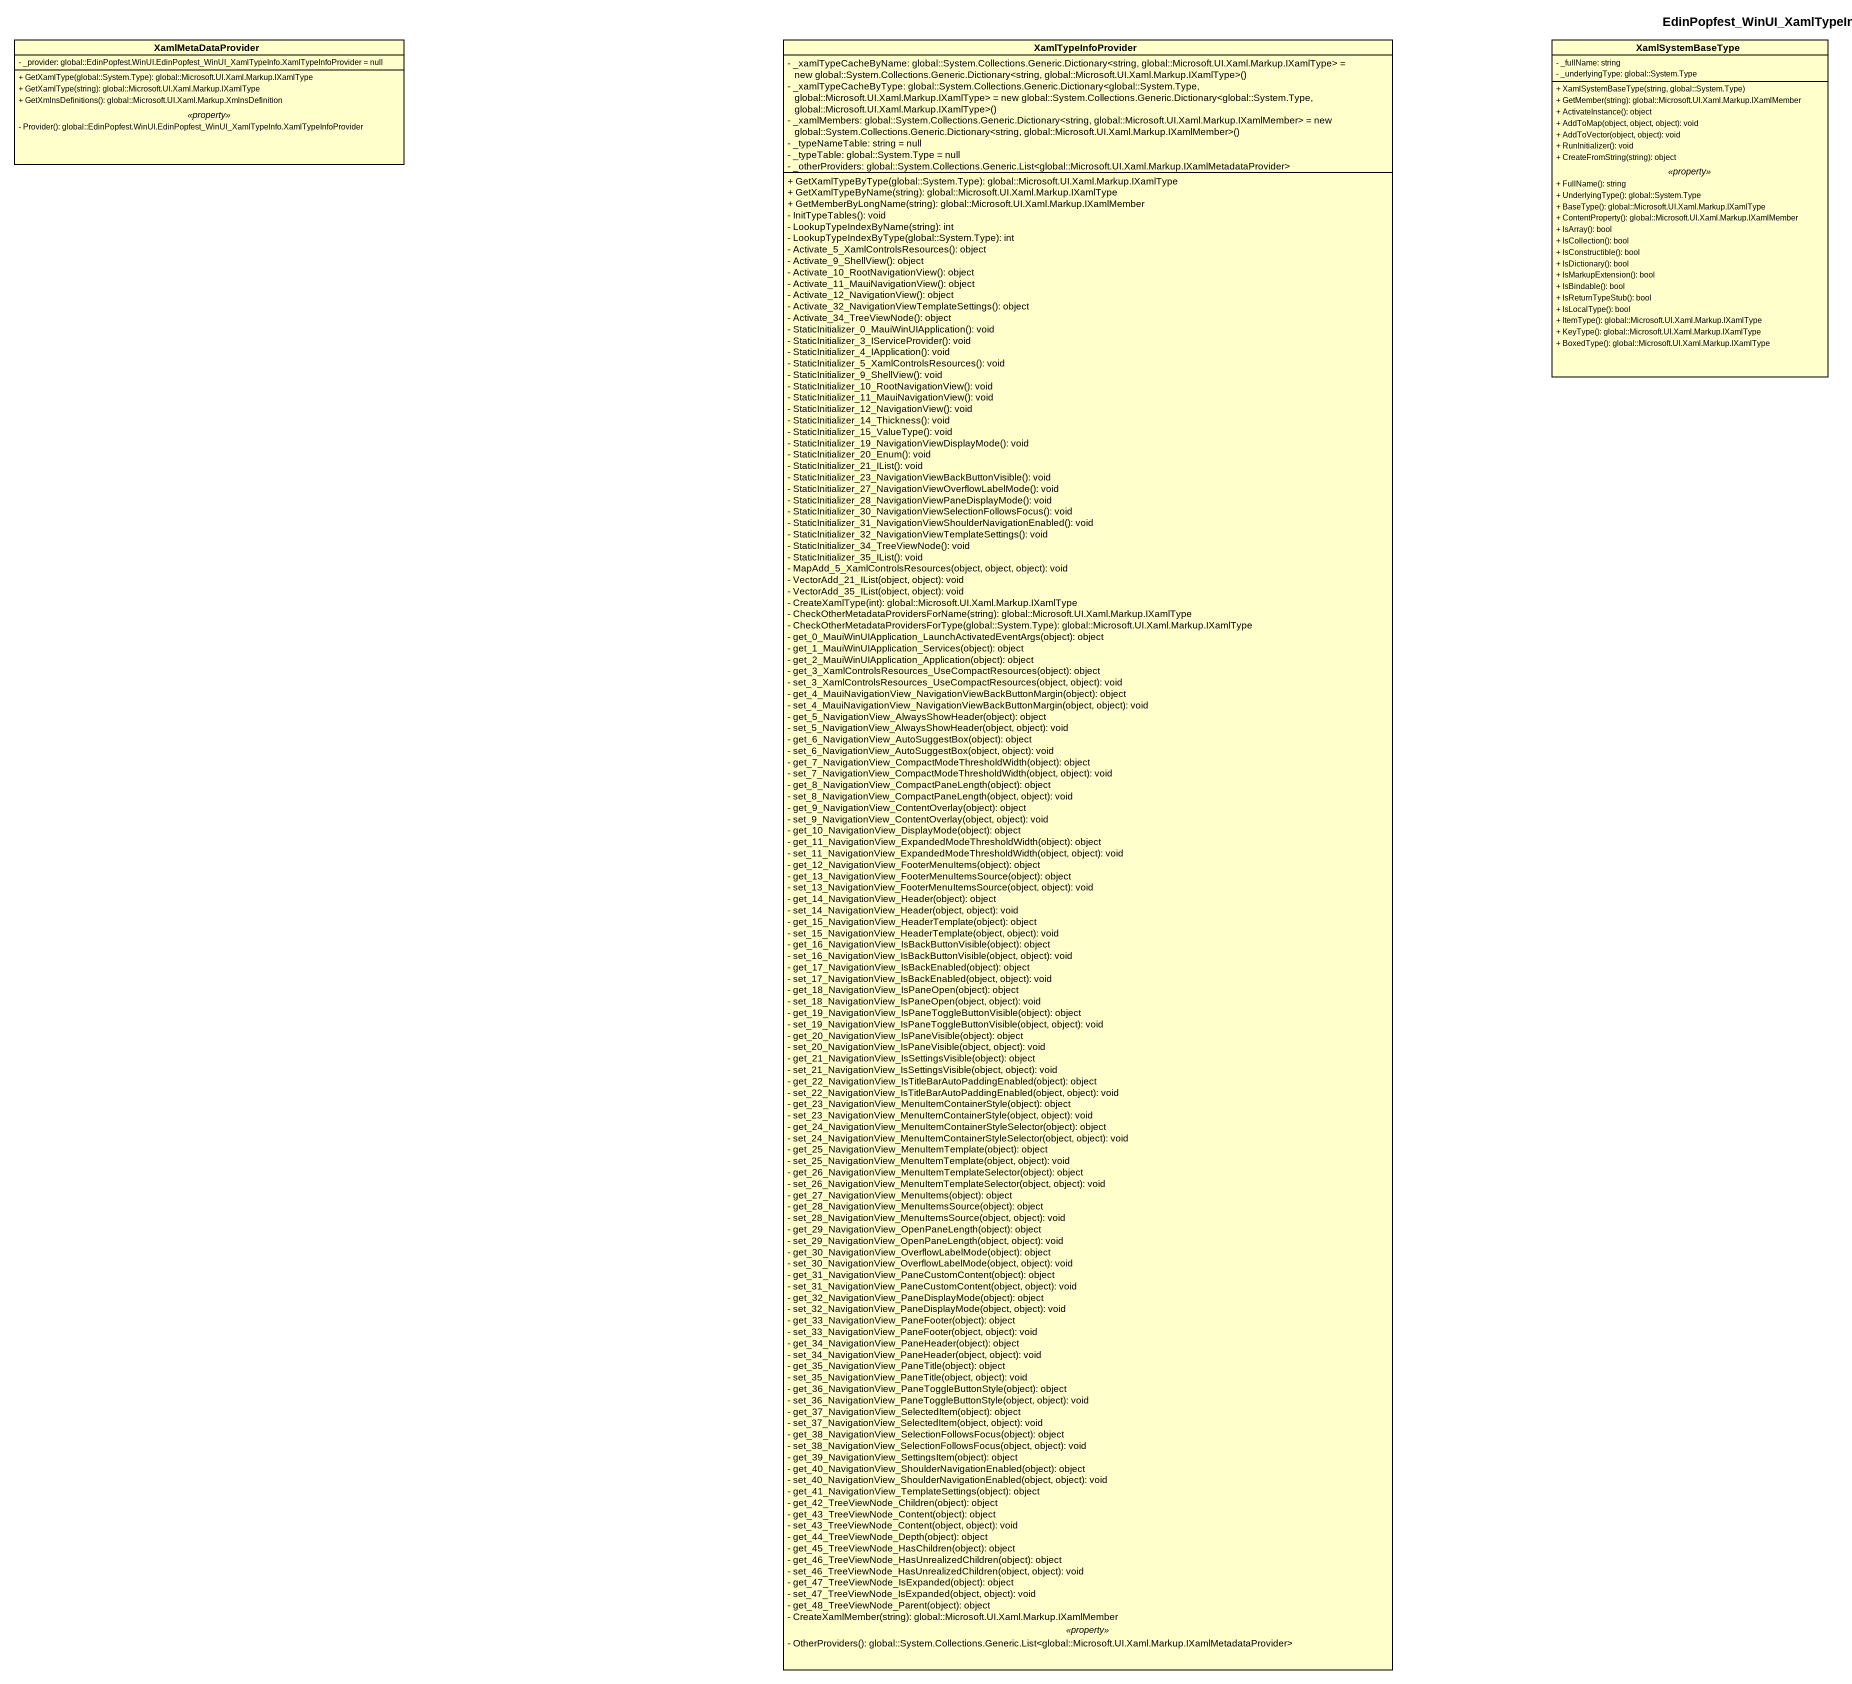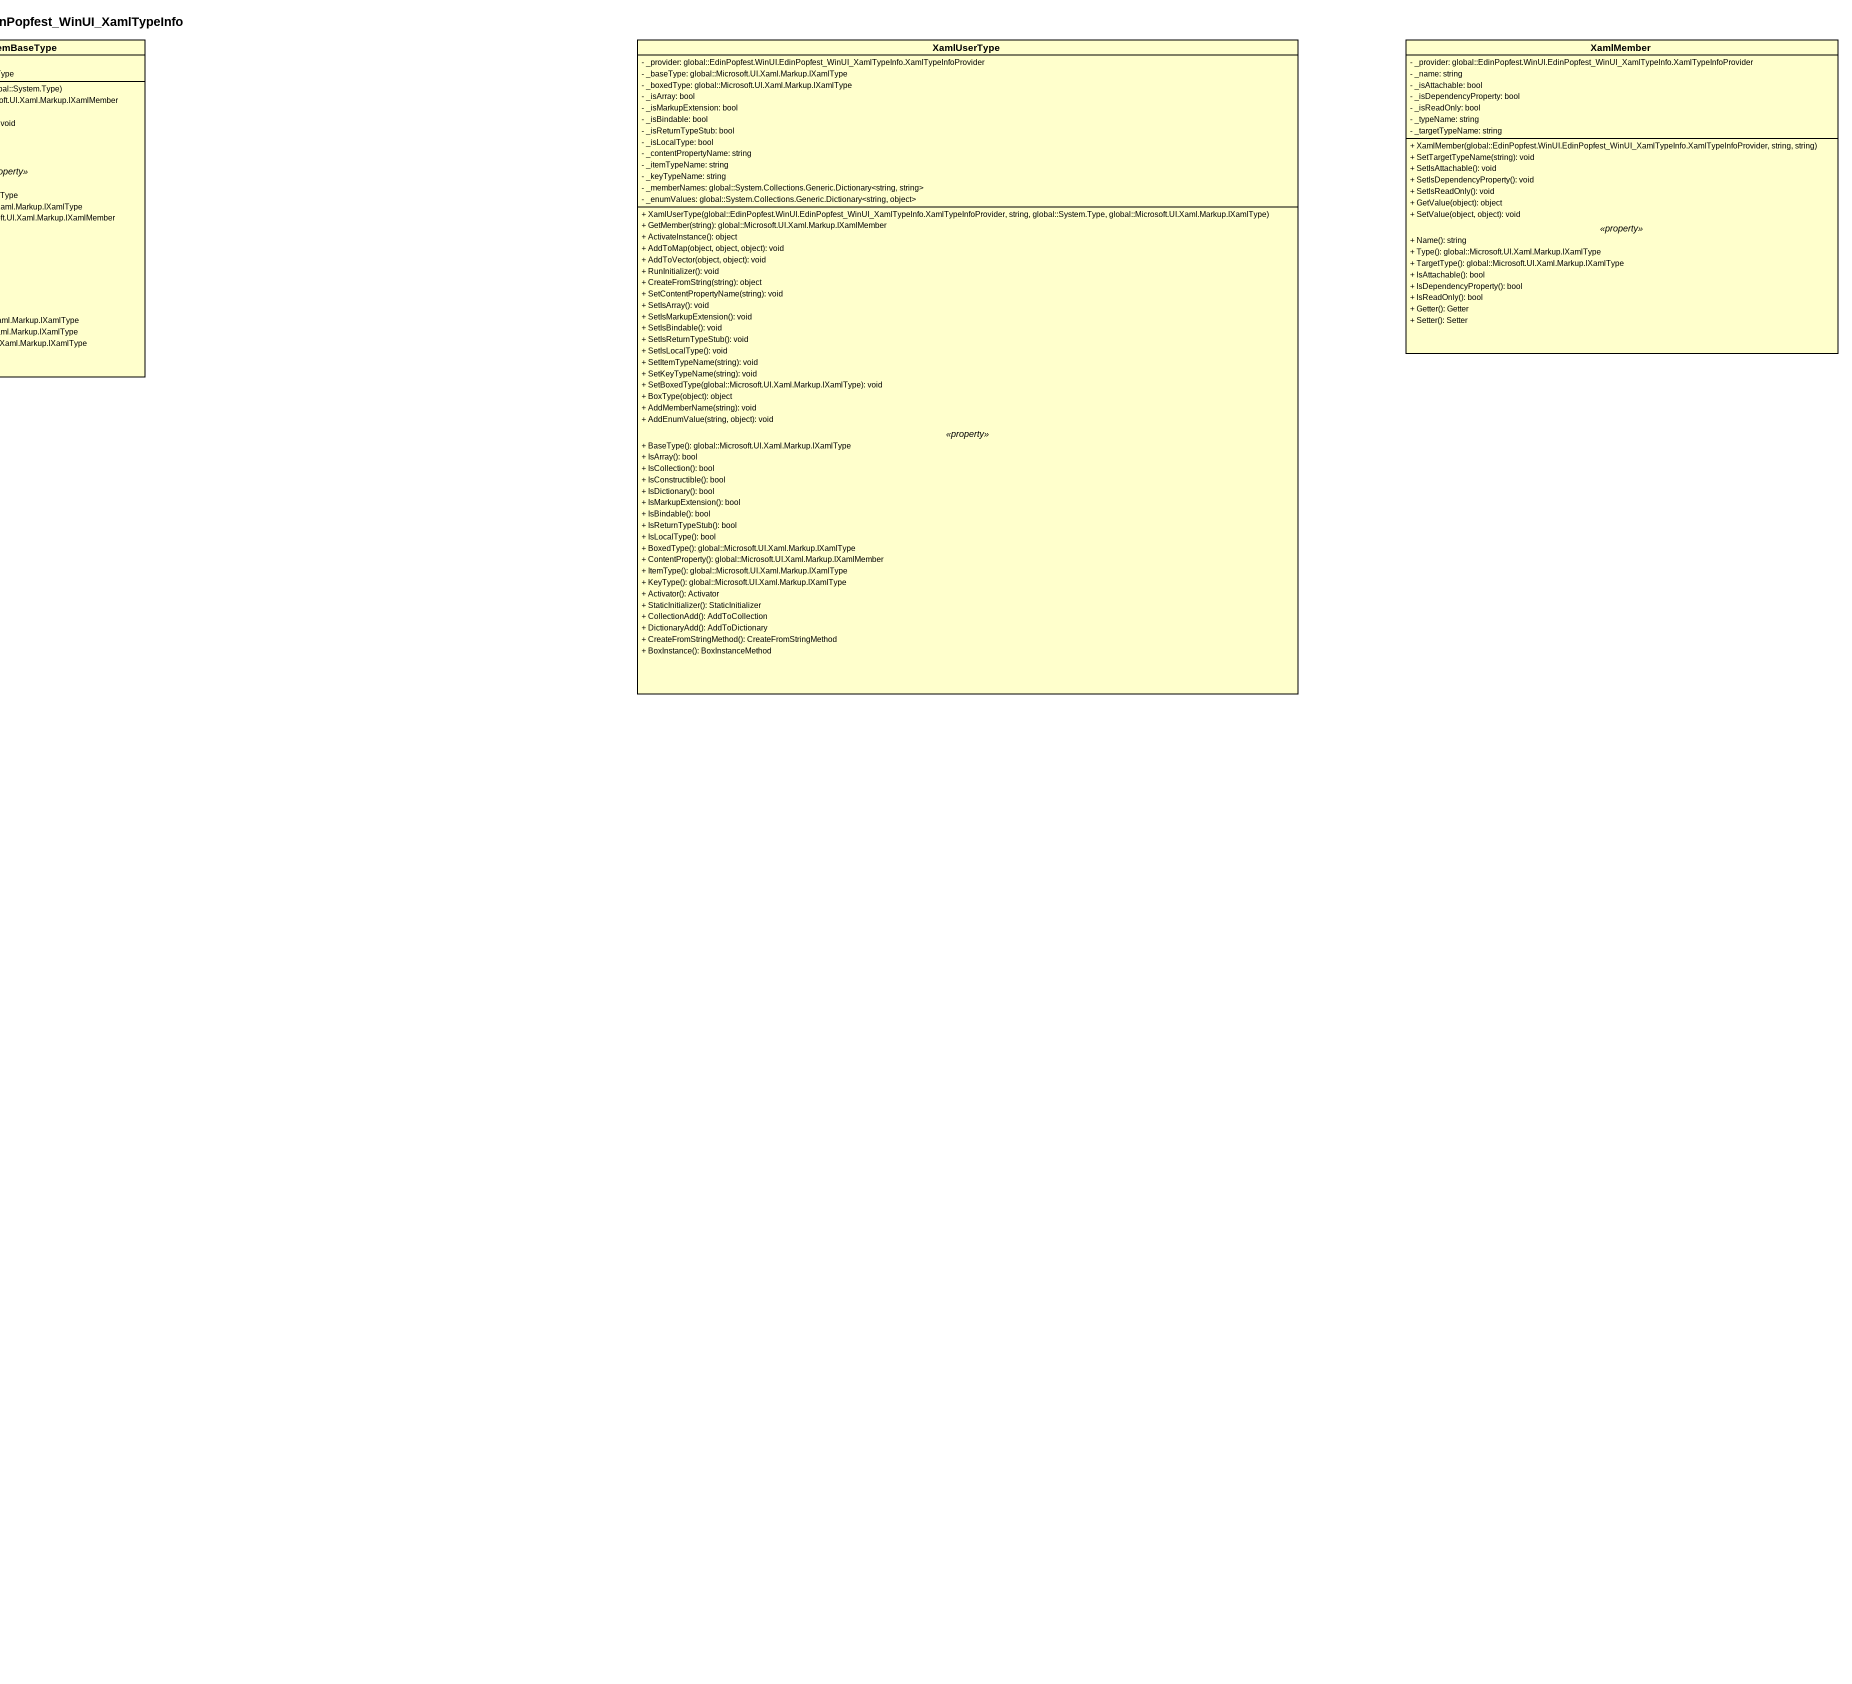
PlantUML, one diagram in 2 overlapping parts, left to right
@startuml
title EdinPopfest_WinUI_XamlTypeInfo
hide circle
hide empty members
skinparam classAttributeIconSize 0
class XamlMetaDataProvider {
  - _provider: global::EdinPopfest.WinUI.EdinPopfest_WinUI_XamlTypeInfo.XamlTypeInfoProvider = null
  --
  + GetXamlType(global::System.Type): global::Microsoft.UI.Xaml.Markup.IXamlType
  + GetXamlType(string): global::Microsoft.UI.Xaml.Markup.IXamlType
  + GetXmlnsDefinitions(): global::Microsoft.UI.Xaml.Markup.XmlnsDefinition
  .. <<property>> ..
  - Provider(): global::EdinPopfest.WinUI.EdinPopfest_WinUI_XamlTypeInfo.XamlTypeInfoProvider
}
class XamlTypeInfoProvider {
  {field} - _xamlTypeCacheByName: global::System.Collections.Generic.Dictionary<string, global::Microsoft.UI.Xaml.Markup.IXamlType> = new global::System.Collections.Generic.Dictionary<string, global::Microsoft.UI.Xaml.Markup.IXamlType>()
  {field} - _xamlTypeCacheByType: global::System.Collections.Generic.Dictionary<global::System.Type, global::Microsoft.UI.Xaml.Markup.IXamlType> = new global::System.Collections.Generic.Dictionary<global::System.Type, global::Microsoft.UI.Xaml.Markup.IXamlType>()
  {field} - _xamlMembers: global::System.Collections.Generic.Dictionary<string, global::Microsoft.UI.Xaml.Markup.IXamlMember> = new global::System.Collections.Generic.Dictionary<string, global::Microsoft.UI.Xaml.Markup.IXamlMember>()
  - _typeNameTable: string = null
  - _typeTable: global::System.Type = null
  - _otherProviders: global::System.Collections.Generic.List<global::Microsoft.UI.Xaml.Markup.IXamlMetadataProvider>
  --
  + GetXamlTypeByType(global::System.Type): global::Microsoft.UI.Xaml.Markup.IXamlType
  + GetXamlTypeByName(string): global::Microsoft.UI.Xaml.Markup.IXamlType
  + GetMemberByLongName(string): global::Microsoft.UI.Xaml.Markup.IXamlMember
  - InitTypeTables(): void
  - LookupTypeIndexByName(string): int
  - LookupTypeIndexByType(global::System.Type): int
  - Activate_5_XamlControlsResources(): object
  - Activate_9_ShellView(): object
  - Activate_10_RootNavigationView(): object
  - Activate_11_MauiNavigationView(): object
  - Activate_12_NavigationView(): object
  - Activate_32_NavigationViewTemplateSettings(): object
  - Activate_34_TreeViewNode(): object
  - StaticInitializer_0_MauiWinUIApplication(): void
  - StaticInitializer_3_IServiceProvider(): void
  - StaticInitializer_4_IApplication(): void
  - StaticInitializer_5_XamlControlsResources(): void
  - StaticInitializer_9_ShellView(): void
  - StaticInitializer_10_RootNavigationView(): void
  - StaticInitializer_11_MauiNavigationView(): void
  - StaticInitializer_12_NavigationView(): void
  - StaticInitializer_14_Thickness(): void
  - StaticInitializer_15_ValueType(): void
  - StaticInitializer_19_NavigationViewDisplayMode(): void
  - StaticInitializer_20_Enum(): void
  - StaticInitializer_21_IList(): void
  - StaticInitializer_23_NavigationViewBackButtonVisible(): void
  - StaticInitializer_27_NavigationViewOverflowLabelMode(): void
  - StaticInitializer_28_NavigationViewPaneDisplayMode(): void
  - StaticInitializer_30_NavigationViewSelectionFollowsFocus(): void
  - StaticInitializer_31_NavigationViewShoulderNavigationEnabled(): void
  - StaticInitializer_32_NavigationViewTemplateSettings(): void
  - StaticInitializer_34_TreeViewNode(): void
  - StaticInitializer_35_IList(): void
  - MapAdd_5_XamlControlsResources(object, object, object): void
  - VectorAdd_21_IList(object, object): void
  - VectorAdd_35_IList(object, object): void
  - CreateXamlType(int): global::Microsoft.UI.Xaml.Markup.IXamlType
  - CheckOtherMetadataProvidersForName(string): global::Microsoft.UI.Xaml.Markup.IXamlType
  - CheckOtherMetadataProvidersForType(global::System.Type): global::Microsoft.UI.Xaml.Markup.IXamlType
  - get_0_MauiWinUIApplication_LaunchActivatedEventArgs(object): object
  - get_1_MauiWinUIApplication_Services(object): object
  - get_2_MauiWinUIApplication_Application(object): object
  - get_3_XamlControlsResources_UseCompactResources(object): object
  - set_3_XamlControlsResources_UseCompactResources(object, object): void
  - get_4_MauiNavigationView_NavigationViewBackButtonMargin(object): object
  - set_4_MauiNavigationView_NavigationViewBackButtonMargin(object, object): void
  - get_5_NavigationView_AlwaysShowHeader(object): object
  - set_5_NavigationView_AlwaysShowHeader(object, object): void
  - get_6_NavigationView_AutoSuggestBox(object): object
  - set_6_NavigationView_AutoSuggestBox(object, object): void
  - get_7_NavigationView_CompactModeThresholdWidth(object): object
  - set_7_NavigationView_CompactModeThresholdWidth(object, object): void
  - get_8_NavigationView_CompactPaneLength(object): object
  - set_8_NavigationView_CompactPaneLength(object, object): void
  - get_9_NavigationView_ContentOverlay(object): object
  - set_9_NavigationView_ContentOverlay(object, object): void
  - get_10_NavigationView_DisplayMode(object): object
  - get_11_NavigationView_ExpandedModeThresholdWidth(object): object
  - set_11_NavigationView_ExpandedModeThresholdWidth(object, object): void
  - get_12_NavigationView_FooterMenuItems(object): object
  - get_13_NavigationView_FooterMenuItemsSource(object): object
  - set_13_NavigationView_FooterMenuItemsSource(object, object): void
  - get_14_NavigationView_Header(object): object
  - set_14_NavigationView_Header(object, object): void
  - get_15_NavigationView_HeaderTemplate(object): object
  - set_15_NavigationView_HeaderTemplate(object, object): void
  - get_16_NavigationView_IsBackButtonVisible(object): object
  - set_16_NavigationView_IsBackButtonVisible(object, object): void
  - get_17_NavigationView_IsBackEnabled(object): object
  - set_17_NavigationView_IsBackEnabled(object, object): void
  - get_18_NavigationView_IsPaneOpen(object): object
  - set_18_NavigationView_IsPaneOpen(object, object): void
  - get_19_NavigationView_IsPaneToggleButtonVisible(object): object
  - set_19_NavigationView_IsPaneToggleButtonVisible(object, object): void
  - get_20_NavigationView_IsPaneVisible(object): object
  - set_20_NavigationView_IsPaneVisible(object, object): void
  - get_21_NavigationView_IsSettingsVisible(object): object
  - set_21_NavigationView_IsSettingsVisible(object, object): void
  - get_22_NavigationView_IsTitleBarAutoPaddingEnabled(object): object
  - set_22_NavigationView_IsTitleBarAutoPaddingEnabled(object, object): void
  - get_23_NavigationView_MenuItemContainerStyle(object): object
  - set_23_NavigationView_MenuItemContainerStyle(object, object): void
  - get_24_NavigationView_MenuItemContainerStyleSelector(object): object
  - set_24_NavigationView_MenuItemContainerStyleSelector(object, object): void
  - get_25_NavigationView_MenuItemTemplate(object): object
  - set_25_NavigationView_MenuItemTemplate(object, object): void
  - get_26_NavigationView_MenuItemTemplateSelector(object): object
  - set_26_NavigationView_MenuItemTemplateSelector(object, object): void
  - get_27_NavigationView_MenuItems(object): object
  - get_28_NavigationView_MenuItemsSource(object): object
  - set_28_NavigationView_MenuItemsSource(object, object): void
  - get_29_NavigationView_OpenPaneLength(object): object
  - set_29_NavigationView_OpenPaneLength(object, object): void
  - get_30_NavigationView_OverflowLabelMode(object): object
  - set_30_NavigationView_OverflowLabelMode(object, object): void
  - get_31_NavigationView_PaneCustomContent(object): object
  - set_31_NavigationView_PaneCustomContent(object, object): void
  - get_32_NavigationView_PaneDisplayMode(object): object
  - set_32_NavigationView_PaneDisplayMode(object, object): void
  - get_33_NavigationView_PaneFooter(object): object
  - set_33_NavigationView_PaneFooter(object, object): void
  - get_34_NavigationView_PaneHeader(object): object
  - set_34_NavigationView_PaneHeader(object, object): void
  - get_35_NavigationView_PaneTitle(object): object
  - set_35_NavigationView_PaneTitle(object, object): void
  - get_36_NavigationView_PaneToggleButtonStyle(object): object
  - set_36_NavigationView_PaneToggleButtonStyle(object, object): void
  - get_37_NavigationView_SelectedItem(object): object
  - set_37_NavigationView_SelectedItem(object, object): void
  - get_38_NavigationView_SelectionFollowsFocus(object): object
  - set_38_NavigationView_SelectionFollowsFocus(object, object): void
  - get_39_NavigationView_SettingsItem(object): object
  - get_40_NavigationView_ShoulderNavigationEnabled(object): object
  - set_40_NavigationView_ShoulderNavigationEnabled(object, object): void
  - get_41_NavigationView_TemplateSettings(object): object
  - get_42_TreeViewNode_Children(object): object
  - get_43_TreeViewNode_Content(object): object
  - set_43_TreeViewNode_Content(object, object): void
  - get_44_TreeViewNode_Depth(object): object
  - get_45_TreeViewNode_HasChildren(object): object
  - get_46_TreeViewNode_HasUnrealizedChildren(object): object
  - set_46_TreeViewNode_HasUnrealizedChildren(object, object): void
  - get_47_TreeViewNode_IsExpanded(object): object
  - set_47_TreeViewNode_IsExpanded(object, object): void
  - get_48_TreeViewNode_Parent(object): object
  - CreateXamlMember(string): global::Microsoft.UI.Xaml.Markup.IXamlMember
  .. <<property>> ..
  - OtherProviders(): global::System.Collections.Generic.List<global::Microsoft.UI.Xaml.Markup.IXamlMetadataProvider>
}
class XamlSystemBaseType {
  - _fullName: string
  - _underlyingType: global::System.Type
  --
  + XamlSystemBaseType(string, global::System.Type)
  + GetMember(string): global::Microsoft.UI.Xaml.Markup.IXamlMember
  + ActivateInstance(): object
  + AddToMap(object, object, object): void
  + AddToVector(object, object): void
  + RunInitializer(): void
  + CreateFromString(string): object
  .. <<property>> ..
  + FullName(): string
  + UnderlyingType(): global::System.Type
  + BaseType(): global::Microsoft.UI.Xaml.Markup.IXamlType
  + ContentProperty(): global::Microsoft.UI.Xaml.Markup.IXamlMember
  + IsArray(): bool
  + IsCollection(): bool
  + IsConstructible(): bool
  + IsDictionary(): bool
  + IsMarkupExtension(): bool
  + IsBindable(): bool
  + IsReturnTypeStub(): bool
  + IsLocalType(): bool
  + ItemType(): global::Microsoft.UI.Xaml.Markup.IXamlType
  + KeyType(): global::Microsoft.UI.Xaml.Markup.IXamlType
  + BoxedType(): global::Microsoft.UI.Xaml.Markup.IXamlType
}
class XamlUserType {
  - _provider: global::EdinPopfest.WinUI.EdinPopfest_WinUI_XamlTypeInfo.XamlTypeInfoProvider
  - _baseType: global::Microsoft.UI.Xaml.Markup.IXamlType
  - _boxedType: global::Microsoft.UI.Xaml.Markup.IXamlType
  - _isArray: bool
  - _isMarkupExtension: bool
  - _isBindable: bool
  - _isReturnTypeStub: bool
  - _isLocalType: bool
  - _contentPropertyName: string
  - _itemTypeName: string
  - _keyTypeName: string
  - _memberNames: global::System.Collections.Generic.Dictionary<string, string>
  - _enumValues: global::System.Collections.Generic.Dictionary<string, object>
  --
  + XamlUserType(global::EdinPopfest.WinUI.EdinPopfest_WinUI_XamlTypeInfo.XamlTypeInfoProvider, string, global::System.Type, global::Microsoft.UI.Xaml.Markup.IXamlType)
  + GetMember(string): global::Microsoft.UI.Xaml.Markup.IXamlMember
  + ActivateInstance(): object
  + AddToMap(object, object, object): void
  + AddToVector(object, object): void
  + RunInitializer(): void
  + CreateFromString(string): object
  + SetContentPropertyName(string): void
  + SetIsArray(): void
  + SetIsMarkupExtension(): void
  + SetIsBindable(): void
  + SetIsReturnTypeStub(): void
  + SetIsLocalType(): void
  + SetItemTypeName(string): void
  + SetKeyTypeName(string): void
  + SetBoxedType(global::Microsoft.UI.Xaml.Markup.IXamlType): void
  + BoxType(object): object
  + AddMemberName(string): void
  + AddEnumValue(string, object): void
  .. <<property>> ..
  + BaseType(): global::Microsoft.UI.Xaml.Markup.IXamlType
  + IsArray(): bool
  + IsCollection(): bool
  + IsConstructible(): bool
  + IsDictionary(): bool
  + IsMarkupExtension(): bool
  + IsBindable(): bool
  + IsReturnTypeStub(): bool
  + IsLocalType(): bool
  + BoxedType(): global::Microsoft.UI.Xaml.Markup.IXamlType
  + ContentProperty(): global::Microsoft.UI.Xaml.Markup.IXamlMember
  + ItemType(): global::Microsoft.UI.Xaml.Markup.IXamlType
  + KeyType(): global::Microsoft.UI.Xaml.Markup.IXamlType
  + Activator(): Activator
  + StaticInitializer(): StaticInitializer
  + CollectionAdd(): AddToCollection
  + DictionaryAdd(): AddToDictionary
  + CreateFromStringMethod(): CreateFromStringMethod
  + BoxInstance(): BoxInstanceMethod
}
class XamlMember {
  - _provider: global::EdinPopfest.WinUI.EdinPopfest_WinUI_XamlTypeInfo.XamlTypeInfoProvider
  - _name: string
  - _isAttachable: bool
  - _isDependencyProperty: bool
  - _isReadOnly: bool
  - _typeName: string
  - _targetTypeName: string
  --
  + XamlMember(global::EdinPopfest.WinUI.EdinPopfest_WinUI_XamlTypeInfo.XamlTypeInfoProvider, string, string)
  + SetTargetTypeName(string): void
  + SetIsAttachable(): void
  + SetIsDependencyProperty(): void
  + SetIsReadOnly(): void
  + GetValue(object): object
  + SetValue(object, object): void
  .. <<property>> ..
  + Name(): string
  + Type(): global::Microsoft.UI.Xaml.Markup.IXamlType
  + TargetType(): global::Microsoft.UI.Xaml.Markup.IXamlType
  + IsAttachable(): bool
  + IsDependencyProperty(): bool
  + IsReadOnly(): bool
  + Getter(): Getter
  + Setter(): Setter
}
@enduml
